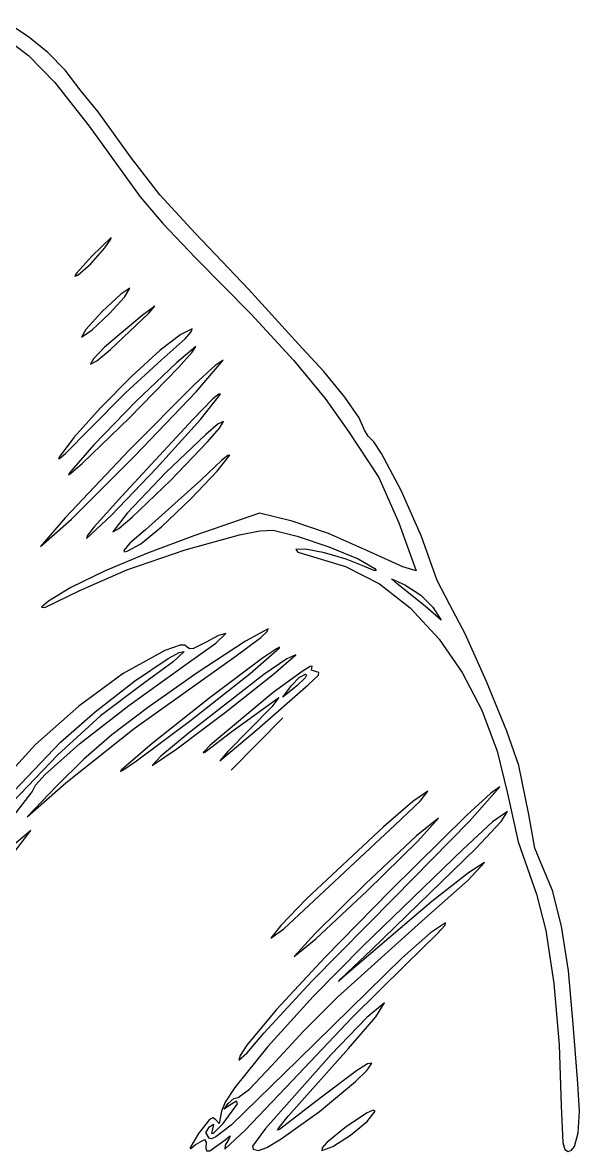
# Model space of a CAD drawing. Extents: x 11 to 198, y 0 to 191.
# Drawn here: x 155.9 to 197.9, y 0.4 to 85.5 of the extents above; entities that cross this region are included whole.
import ezdxf

# ---------------------------------------------------------------- set-up
doc = ezdxf.new("R2010")
doc.units = 0

msp = doc.modelspace()

# ---------------------------------------------------------------- linework, layer by layer
at = {"layer": 'Layer 1'}
for p, q in [((156.373958, 84.383753), (154.723492, 85.451176)), ((154.303686, 84.514903), (156.360531, 82.974179)), ((157.818546, 83.2057), (156.373958, 84.383753)), ((156.360531, 82.974179), (158.350535, 80.943114)), ((159.119133, 81.8601), (157.818546, 83.2057)), ((160.337601, 80.290034), (159.119133, 81.8601)), ((158.350535, 80.943114), (160.937902, 77.649061)), ((161.600546, 78.714175), (160.337601, 80.290034)), ((164.053059, 75.317981), (161.600546, 78.714175)), ((160.937902, 77.649061), (164.786837, 72.319368)), ((166.265242, 72.466917), (164.053059, 75.317981)), ((168.922454, 69.575108), (166.265242, 72.466917)), ((164.786837, 72.319368), (166.475409, 70.311576)), ((166.475409, 70.311576), (168.948206, 67.713498)), ((162.586208, 69.253154), (161.138407, 67.848965)), ((162.101491, 68.459977), (162.562395, 69.116634)), ((162.562395, 69.116634), (162.586208, 69.253154)), ((172.934245, 65.341772), (168.922454, 69.575108)), ((161.071203, 67.25987), (162.101491, 68.459977)), ((161.138407, 67.848965), (159.993819, 66.576407)), ((160.080073, 66.403986), (161.071203, 67.25987)), ((168.948206, 67.713498), (173.128003, 63.461846)), ((159.993819, 66.576407), (159.865727, 66.328933)), ((159.865727, 66.328933), (160.080073, 66.403986)), ((163.3154, 64.980086), (161.916635, 63.667488)), ((162.440158, 63.492995), (163.593566, 64.749651)), ((163.999789, 65.423264), (163.3154, 64.980086)), ((163.593566, 64.749651), (163.999789, 65.423264)), ((176.7065, 61.206861), (172.934245, 65.341772)), ((165.887328, 64.083413), (164.915601, 63.369743)), ((165.428188, 63.546132), (165.887328, 64.083413)), ((161.916635, 63.667488), (160.673357, 62.303427)), ((161.157369, 62.279664), (162.440158, 63.492995)), ((164.915601, 63.369743), (162.1003, 60.975791)), ((162.549607, 60.806811), (165.428188, 63.546132)), ((173.128003, 63.461846), (176.317959, 59.999346)), ((160.673357, 62.303427), (160.363001, 61.736028)), ((160.363001, 61.736028), (161.157369, 62.279664)), ((168.699498, 62.359034), (167.846834, 61.934995)), ((168.15622, 61.616613), (168.622592, 62.136552)), ((168.622592, 62.136552), (168.699498, 62.359034)), ((167.846834, 61.934995), (166.285085, 60.753188)), ((166.361991, 59.994716), (168.15622, 61.616613)), ((162.1003, 60.975791), (161.257056, 60.111)), ((161.504976, 59.946672), (162.549607, 60.806811)), ((166.285085, 60.753188), (164.148077, 58.803671)), ((168.97784, 61.030472), (167.498818, 59.812771)), ((167.656025, 59.450071), (168.695634, 60.605942)), ((168.695634, 60.605942), (168.97784, 61.030472)), ((178.601265, 59.142189), (176.7065, 61.206861)), ((161.257056, 60.111), (161.02834, 59.693091)), ((161.02834, 59.693091), (161.504976, 59.946672)), ((163.664342, 57.539601), (166.361991, 59.994716)), ((167.498818, 59.812771), (164.458754, 56.885331)), ((170.427261, 59.597526), (168.894496, 58.181834)), ((168.9963, 57.609981), (171.026774, 60.007769)), ((171.026774, 60.007769), (170.427261, 59.597526)), ((176.317959, 59.999346), (178.699679, 57.119261)), ((164.148077, 58.803671), (161.791664, 56.416136)), ((163.962748, 55.650608), (167.656025, 59.450071)), ((180.186964, 57.212488), (178.601265, 59.142189)), ((168.894496, 58.181834), (163.957103, 53.224553)), ((160.948965, 54.79371), (163.664342, 57.539601)), ((164.358521, 52.763737), (168.9963, 57.609981)), ((170.254014, 57.085356), (168.736892, 55.518669)), ((169.307902, 55.524958), (170.83451, 57.445542)), ((170.695769, 57.447879), (170.254014, 57.085356)), ((170.83451, 57.445542), (170.695769, 57.447879)), ((178.699679, 57.119261), (180.454766, 54.614851)), ((181.275973, 55.661869), (180.186964, 57.212488)), ((161.791664, 56.416136), (159.777224, 54.183911)), ((164.458754, 56.885331), (161.272815, 53.595058)), ((160.414948, 52.213712), (163.962748, 55.650608)), ((168.736892, 55.518669), (163.394422, 49.741576)), ((166.000085, 51.872576), (169.307902, 55.524958)), ((171.04018, 55.381085), (170.660282, 55.189813)), ((170.739967, 54.877441), (171.04018, 55.381085)), ((181.68067, 54.734443), (181.275973, 55.661869)), ((159.153105, 52.960808), (160.948965, 54.79371)), ((170.660282, 55.189813), (169.716028, 54.398334)), ((169.849279, 53.841799), (170.739967, 54.877441)), ((180.454766, 54.614851), (182.745001, 51.152688)), ((181.945253, 54.268776), (181.68067, 54.734443)), ((159.777224, 54.183911), (158.666139, 52.700325)), ((169.716028, 54.398334), (166.703833, 51.521694)), ((167.054671, 50.932334), (169.849279, 53.841799)), ((182.372862, 53.851677), (181.945253, 54.268776)), ((182.96132, 52.962268), (182.372862, 53.851677)), ((158.708555, 52.599635), (159.153105, 52.960808)), ((163.957103, 53.224553), (159.131806, 48.123295)), ((161.272815, 53.595058), (159.443662, 51.505466)), ((159.615371, 48.025311), (164.358521, 52.763737)), ((170.573846, 51.628145), (171.515725, 52.842847)), ((171.377844, 52.821631), (170.920412, 52.458011)), ((171.515725, 52.842847), (171.377844, 52.821631)), ((184.426518, 50.172538), (182.96132, 52.962268)), ((158.666139, 52.700325), (158.632398, 52.587949)), ((158.632398, 52.587949), (158.708555, 52.599635)), ((159.533124, 51.450526), (160.414948, 52.213712)), ((170.920412, 52.458011), (169.33344, 50.951605)), ((159.443662, 51.505466), (159.380083, 51.367233)), ((159.380083, 51.367233), (159.533124, 51.450526)), ((162.582531, 48.287199), (166.000085, 51.872576)), ((166.703833, 51.521694), (163.794958, 48.469503)), ((168.578892, 49.543491), (170.573846, 51.628145)), ((182.745001, 51.152688), (184.252995, 47.729595)), ((164.17275, 48.168324), (167.054671, 50.932334)), ((169.33344, 50.951605), (165.179479, 47.203691)), ((163.394422, 49.741576), (161.307961, 47.426735)), ((166.377629, 47.435025), (168.578892, 49.543491)), ((185.952304, 46.711626), (184.426518, 50.172538)), ((159.131806, 48.123295), (157.268785, 45.950976)), ((157.268785, 45.950976), (159.615371, 48.025311)), ((160.726715, 46.567632), (162.582531, 48.287199)), ((163.794958, 48.469503), (162.719911, 47.065402)), ((163.172921, 47.3145), (164.17275, 48.168324)), ((173.764332, 48.470164), (168.814856, 46.759544)), ((176.223194, 47.870794), (173.764332, 48.470164)), ((178.970277, 46.939063), (176.223194, 47.870794)), ((184.252995, 47.729595), (185.561228, 44.127114)), ((161.307961, 47.426735), (160.785414, 46.763126)), ((162.719911, 47.065402), (163.172921, 47.3145)), ((165.179479, 47.203691), (164.006751, 46.215262)), ((164.816823, 46.148885), (166.377629, 47.435025)), ((168.166318, 45.71338), (172.243941, 46.832073)), ((172.243941, 46.832073), (173.785545, 47.125128)), ((173.785545, 47.125128), (174.796207, 47.178644)), ((174.796207, 47.178644), (176.593843, 46.743288)), ((182.121642, 45.540343), (178.970277, 46.939063)), ((160.785414, 46.763126), (160.726715, 46.567632)), ((164.006751, 46.215262), (163.53593, 45.653144)), ((163.79622, 45.602597), (164.816823, 46.148885)), ((168.814856, 46.759544), (165.316362, 45.464236)), ((176.593843, 46.743288), (178.986593, 45.924121)), ((187.15014, 43.391572), (185.952304, 46.711626)), ((165.316362, 45.464236), (162.127464, 44.124248)), ((163.53593, 45.653144), (163.572861, 45.558595)), ((163.572861, 45.558595), (163.79622, 45.602597)), ((163.760148, 44.194638), (168.166318, 45.71338)), ((177.227234, 45.759677), (176.504711, 45.741426)), ((176.504711, 45.741426), (176.661477, 45.535492)), ((176.661477, 45.535492), (177.317512, 45.319504)), ((178.650042, 45.469126), (177.227234, 45.759677)), ((177.317512, 45.319504), (180.23955, 44.440497)), ((180.294175, 44.989993), (178.650042, 45.469126)), ((178.986593, 45.924121), (181.196912, 45.013342)), ((184.550916, 44.411056), (182.121642, 45.540343)), ((180.23955, 44.440497), (182.797389, 43.138321)), ((181.68067, 44.442498), (180.294175, 44.989993)), ((181.196912, 45.013342), (182.447257, 44.30315)), ((182.453298, 44.126232), (181.68067, 44.442498)), ((182.447257, 44.30315), (182.553746, 44.151886)), ((185.561228, 44.127114), (184.550916, 44.411056)), ((162.127464, 44.124248), (159.545587, 42.873093)), ((160.222243, 42.647916), (163.760148, 44.194638)), ((182.553746, 44.151886), (182.453298, 44.126232)), ((184.141649, 43.133691), (183.707776, 43.508342)), ((183.707776, 43.508342), (184.713502, 43.065958)), ((157.583772, 41.361202), (160.222243, 42.647916)), ((159.545587, 42.873093), (157.868155, 41.844288)), ((182.797389, 43.138321), (185.109959, 41.337208)), ((186.233623, 41.451293), (184.141649, 43.133691)), ((184.713502, 43.065958), (185.924281, 42.286274)), ((188.095232, 41.547601), (187.15014, 43.391572)), ((157.868155, 41.844288), (157.354372, 41.379354)), ((185.924281, 42.286274), (186.805123, 41.38356)), ((157.354372, 41.379354), (157.583772, 41.361202)), ((185.109959, 41.337208), (187.29619, 38.961386)), ((187.451413, 40.392959), (186.233623, 41.451293)), ((186.805123, 41.38356), (187.451413, 40.392959)), ((189.242555, 39.373513), (188.095232, 41.547601)), ((170.66306, 39.248944), (169.741251, 38.743722)), ((170.466695, 38.675636), (171.222919, 39.404122)), ((171.222919, 39.404122), (170.66306, 39.248944)), ((174.422615, 39.754784), (172.698325, 38.828918)), ((173.865844, 39.106422), (174.346041, 39.556296)), ((174.346041, 39.556296), (174.422615, 39.754784)), ((190.862952, 35.772758), (189.242555, 39.373513)), ((167.790433, 38.514548), (166.624811, 38.111544)), ((168.129117, 38.51214), (167.790433, 38.514548)), ((168.322378, 38.37648), (168.129117, 38.51214)), ((168.224306, 37.05709), (170.466695, 38.675636)), ((168.500272, 38.251745), (168.322378, 38.37648)), ((169.741251, 38.743722), (168.793822, 38.270779)), ((172.698325, 38.828918), (169.068504, 36.430909)), ((172.011025, 37.719607), (173.865844, 39.106422)), ((173.054366, 36.387341), (175.267519, 38.308747)), ((175.267754, 38.369757), (175.038285, 38.24921)), ((175.267519, 38.308747), (175.267754, 38.369757)), ((187.29619, 38.961386), (189.02946, 36.455356)), ((166.624811, 38.111544), (163.505316, 36.371819)), ((164.318392, 32.245727), (172.011025, 37.719607)), ((164.359447, 35.794013), (166.87945, 37.520216)), ((166.87945, 37.520216), (167.703046, 37.971264)), ((168.095189, 38.044516), (167.258929, 37.266773)), ((167.703046, 37.971264), (168.095189, 38.044516)), ((168.793822, 38.270779), (168.500272, 38.251745)), ((173.976043, 37.524742), (170.038996, 34.571416)), ((175.038285, 38.24921), (173.976043, 37.524742)), ((175.817191, 37.492198), (174.095943, 36.304968)), ((174.819866, 36.318864), (176.487778, 37.791221)), ((176.487778, 37.791221), (175.817191, 37.492198)), ((163.914853, 33.974147), (168.224306, 37.05709)), ((167.258929, 37.266773), (165.015085, 35.629398)), ((177.569257, 36.920775), (176.96857, 36.538859)), ((177.720384, 36.943848), (177.569257, 36.920775)), ((177.688325, 36.626745), (177.720384, 36.943848)), ((178.05129, 36.51099), (177.688325, 36.626745)), ((163.505316, 36.371819), (160.151863, 33.922746)), ((161.378274, 33.484469), (164.359447, 35.794013)), ((169.068504, 36.430909), (165.318407, 33.791772)), ((174.095943, 36.304968), (168.385085, 31.86874)), ((168.564737, 32.836101), (173.054366, 36.387341)), ((171.209778, 33.472822), (174.819866, 36.318864)), ((176.96857, 36.538859), (174.801499, 34.959119)), ((176.164633, 35.465709), (176.746717, 36.077117)), ((177.195142, 36.064638), (176.565389, 35.454773)), ((176.746717, 36.077117), (177.222967, 36.324723)), ((177.295094, 36.25269), (177.195142, 36.064638)), ((177.222967, 36.324723), (177.295094, 36.25269)), ((177.425109, 35.521095), (178.196855, 36.267926)), ((178.237562, 36.450577), (178.05129, 36.51099)), ((178.196855, 36.267926), (178.237562, 36.450577)), ((189.02946, 36.455356), (190.498047, 33.608906)), ((192.400535, 32.036734), (190.862952, 35.772758)), ((165.015085, 35.629398), (161.794828, 33.179349)), ((174.801499, 34.959119), (170.038996, 30.987898)), ((173.598879, 32.171115), (177.425109, 35.521095)), ((175.507055, 34.595405), (176.164633, 35.465709)), ((176.565389, 35.454773), (175.507055, 34.595405)), ((170.038996, 34.571416), (165.668959, 31.108151)), ((171.686822, 32.002487), (175.207194, 34.572122)), ((175.207194, 34.572122), (174.687949, 33.872563)), ((160.151863, 33.922746), (156.904244, 31.03883)), ((158.779028, 31.210148), (161.378274, 33.484469)), ((160.208087, 31.067581), (163.914853, 33.974147)), ((165.318407, 33.791772), (162.643182, 31.761672)), ((167.536852, 30.702384), (171.209778, 33.472822)), ((174.687949, 33.872563), (173.039726, 32.190871)), ((190.498047, 33.608906), (191.65264, 30.533393)), ((161.794828, 33.179349), (158.566832, 30.254075)), ((164.508363, 29.794802), (168.564737, 32.836101)), ((173.566776, 31.0581), (175.507055, 33.030482)), ((175.507055, 33.030482), (173.566776, 31.0581)), ((159.184017, 28.138157), (164.318392, 32.245727)), ((162.643182, 31.761672), (160.533106, 29.92915)), ((168.385085, 31.86874), (166.334452, 30.147299)), ((169.641988, 30.451278), (171.686822, 32.002487)), ((170.78618, 29.809619), (173.598879, 32.171115)), ((173.039726, 32.190871), (171.365926, 30.509045)), ((193.299413, 29.456841), (192.400535, 32.036734)), ((156.904244, 31.03883), (154.10225, 27.994576)), ((155.282689, 27.52547), (158.779028, 31.210148)), ((157.611713, 28.757585), (160.208087, 31.067581)), ((165.668959, 31.108151), (163.336214, 29.098771)), ((165.680424, 29.456841), (167.536852, 30.702384)), ((170.038996, 30.987898), (169.537197, 30.459783)), ((173.566776, 31.0581), (171.626497, 29.086071)), ((171.626497, 29.086071), (173.566776, 31.0581)), ((158.566832, 30.254075), (155.156009, 26.682093)), ((160.533106, 29.92915), (158.478461, 27.882746)), ((163.475953, 29.092278), (164.508363, 29.794802)), ((166.334452, 30.147299), (165.680424, 29.456841)), ((169.537197, 30.459783), (169.513527, 30.390433)), ((169.513527, 30.390433), (169.641988, 30.451278)), ((171.365926, 30.509045), (170.78618, 29.809619)), ((191.65264, 30.533393), (192.443927, 27.340173)), ((163.336214, 29.098771), (163.283773, 28.999229)), ((163.283773, 28.999229), (163.475953, 29.092278)), ((194.050831, 25.752672), (193.299413, 29.456841)), ((156.26619, 25.576283), (159.184017, 28.138157)), ((156.888579, 27.957611), (157.611713, 28.757585)), ((155.208606, 25.612619), (156.633432, 27.464351)), ((158.478461, 27.882746), (156.26619, 25.576283)), ((156.633432, 27.464351), (156.888579, 27.957611)), ((186.443173, 27.510212), (185.313181, 26.719945)), ((185.863294, 26.765674), (186.443173, 27.510212)), ((191.167593, 27.336066), (189.379388, 25.690098)), ((189.57399, 25.237352), (191.85761, 27.843234)), ((191.85761, 27.843234), (191.167593, 27.336066)), ((192.443927, 27.340173), (193.2334, 23.699989)), ((185.313181, 26.719945), (183.091782, 24.825571)), ((183.973727, 24.97021), (185.863294, 26.765674)), ((189.379388, 25.690098), (183.59308, 20.009799)), ((192.440399, 25.977039), (191.310407, 25.187698)), ((191.974903, 25.22302), (192.440399, 25.977039)), ((194.505738, 23.212406), (194.050831, 25.752672)), ((183.091782, 24.825571), (177.296213, 19.385382)), ((177.888306, 19.26191), (183.973727, 24.97021)), ((183.91058, 19.474987), (189.57399, 25.237352)), ((187.239746, 25.471508), (185.592228, 24.132186)), ((185.696915, 23.750966), (187.239746, 25.471508)), ((191.310407, 25.187698), (189.089008, 23.135765)), ((190.065277, 23.1863), (191.974903, 25.22302)), ((156.538182, 24.554285), (155.268005, 23.454367)), ((155.328109, 22.966167), (156.538182, 24.554285)), ((185.592228, 24.132186), (181.758987, 20.54073)), ((189.089008, 23.135765), (181.550495, 15.824794)), ((181.859881, 19.985457), (185.696915, 23.750966)), ((182.209837, 15.565854), (190.065277, 23.1863)), ((193.2334, 23.699989), (194.621625, 19.757915)), ((194.97652, 22.048503), (194.505738, 23.212406)), ((189.46798, 20.808665), (190.714962, 22.127525)), ((190.714962, 22.127525), (189.490806, 21.351359)), ((189.490806, 21.351359), (186.73858, 19.194)), ((195.821727, 20.019015), (194.97652, 22.048503)), ((181.758987, 20.54073), (177.955423, 16.786334)), ((186.204342, 17.903362), (189.46798, 20.808665)), ((177.993037, 16.383021), (181.859881, 19.985457)), ((183.59308, 20.009799), (178.708747, 14.99937)), ((194.621625, 19.757915), (195.323323, 17.002085)), ((196.504975, 17.321983), (195.821727, 20.019015)), ((177.296213, 19.385382), (175.36219, 17.39309)), ((175.58374, 17.1265), (177.888306, 19.26191)), ((177.69935, 13.175739), (183.91058, 19.474987)), ((186.73858, 19.194), (180.269558, 13.667556)), ((179.654137, 12.014218), (186.204342, 17.903362)), ((175.36219, 17.39309), (174.62511, 16.435452)), ((174.62511, 16.435452), (175.58374, 17.1265)), ((187.776674, 17.593975), (186.636286, 16.835254)), ((187.150713, 16.749601), (187.733222, 17.411104)), ((187.733222, 17.411104), (187.776674, 17.593975)), ((197.025041, 13.963757), (196.504975, 17.321983)), ((177.955423, 16.786334), (176.379122, 15.054679)), ((176.379122, 15.054679), (177.993037, 16.383021)), ((186.636286, 16.835254), (184.50748, 14.954799)), ((184.76395, 14.408743), (187.150713, 16.749601)), ((195.323323, 17.002085), (195.916938, 13.009228)), ((181.550495, 15.824794), (177.798232, 12.027397)), ((179.893629, 13.356759), (182.209837, 15.565854)), ((178.708747, 14.99937), (175.043681, 11.040595)), ((184.50748, 14.954799), (176.666284, 7.253346)), ((180.269558, 13.667556), (179.713244, 13.166049)), ((180.753437, 10.440122), (184.76395, 14.408743)), ((197.380702, 9.950687), (197.025041, 13.963757)), ((174.097707, 9.278645), (177.69935, 13.175739)), ((179.713244, 13.166049), (179.893629, 13.356759)), ((195.916938, 13.009228), (196.329975, 8.399296)), ((177.798232, 12.027397), (174.39823, 8.256691)), ((177.090201, 9.441932), (179.654137, 12.014218)), ((183.171863, 11.55618), (181.853002, 10.456438)), ((182.516357, 10.494009), (183.171863, 11.55618)), ((175.043681, 11.040595), (172.809483, 8.371135)), ((176.223547, 5.68172), (180.753437, 10.440122)), ((181.853002, 10.456438), (179.166774, 7.650927)), ((180.456178, 8.101778), (182.516357, 10.494009)), ((174.668149, 6.79791), (177.090201, 9.441932)), ((197.744063, 5.460529), (197.380702, 9.950687)), ((172.826339, 7.774488), (174.097707, 9.278645)), ((174.39823, 8.256691), (171.908857, 5.163385)), ((172.217753, 7.228652), (172.826339, 7.774488)), ((172.809483, 8.371135), (172.295084, 7.594167)), ((175.922275, 3.011191), (180.456178, 8.101778)), ((196.329975, 8.399296), (196.489938, 3.792242)), ((176.666284, 7.253346), (171.616796, 2.344088)), ((172.295084, 7.594167), (172.217753, 7.228652)), ((179.166774, 7.650927), (174.215888, 2.079857)), ((181.903637, 6.949759), (181.069923, 6.433667)), ((181.880202, 6.490013), (182.209837, 7.008519)), ((182.209837, 7.008519), (181.903637, 6.949759)), ((173.000479, 5.045088), (174.668149, 6.79791)), ((181.069923, 6.433667), (178.329279, 4.375031)), ((181.003623, 5.624047), (181.880202, 6.490013)), ((171.908857, 5.163385), (171.180148, 4.074104)), ((172.715302, 1.972039), (176.223547, 5.68172)), ((178.283594, 3.370716), (181.003623, 5.624047)), ((197.854544, 3.360028), (197.744063, 5.460529)), ((171.401777, 3.96475), (171.820128, 4.349366)), ((171.820128, 4.349366), (172.150372, 4.412778)), ((172.150372, 4.412778), (173.000479, 5.045088)), ((178.329279, 4.375031), (175.256098, 1.993691)), ((171.180148, 4.074104), (170.888485, 3.398188)), ((171.035947, 2.469324), (172.101909, 3.946714)), ((171.097374, 3.527482), (171.401777, 3.96475)), ((171.538302, 3.83528), (171.097374, 3.527482)), ((172.040785, 4.135754), (171.538302, 3.83528)), ((172.101909, 3.946714), (172.040785, 4.135754)), ((182.32627, 3.454313), (181.875712, 3.261663)), ((182.46419, 3.383372), (182.32627, 3.454313)), ((196.489938, 3.792242), (196.597491, 1.033165)), ((169.991591, 2.750841), (169.161637, 1.691449)), ((170.255971, 2.875427), (169.991591, 2.750841)), ((170.443985, 2.749783), (170.255971, 2.875427)), ((170.735027, 2.465179), (170.443985, 2.749783)), ((170.888485, 3.398188), (170.735027, 2.465179)), ((175.211278, 2.12832), (175.922275, 3.011191)), ((175.397672, 1.290489), (178.283594, 3.370716)), ((181.875712, 3.261663), (180.308011, 2.230846)), ((180.612282, 1.590598), (181.859341, 2.617011)), ((181.859341, 2.617011), (182.46419, 3.383372)), ((197.7606, 1.748907), (197.854544, 3.360028)), ((169.726611, 1.76831), (169.989254, 2.204741)), ((169.96456, 1.344315), (169.726611, 1.76831)), ((169.989254, 2.204741), (170.296259, 2.417333)), ((170.188927, 1.940157), (170.15667, 1.720272)), ((170.15667, 1.720272), (170.290968, 1.737618)), ((170.296259, 2.417333), (170.188927, 1.940157)), ((170.290968, 1.737618), (171.035947, 2.469324)), ((171.616796, 2.344088), (170.465802, 1.44349)), ((171.160477, 0.524812), (172.715302, 1.972039)), ((174.215888, 2.079857), (173.222862, 0.738507)), ((175.128022, 1.961134), (175.211278, 2.12832)), ((175.256098, 1.993691), (175.128022, 1.961134)), ((180.308011, 2.230846), (178.834104, 1.013012)), ((197.475032, 0.716629), (197.7606, 1.748907)), ((169.161637, 1.691449), (168.513937, 0.606833)), ((168.927745, 0.848309), (169.629288, 1.247125)), ((169.629288, 1.247125), (169.750021, 1.061927)), ((169.750021, 1.061927), (169.727846, 0.61724)), ((170.146435, 1.304721), (169.96456, 1.344315)), ((170.026605, 0.400149), (171.063816, 1.146407)), ((170.465802, 1.44349), (170.146435, 1.304721)), ((171.063816, 1.146407), (171.562247, 1.531464)), ((171.477272, 1.314329), (171.186054, 0.824188)), ((171.562247, 1.531464), (171.477272, 1.314329)), ((174.313726, 0.640902), (175.397672, 1.290489)), ((178.834104, 1.013012), (178.47792, 0.611744)), ((179.289287, 0.721678), (180.612282, 1.590598)), ((196.597491, 1.033165), (196.755695, 0.50036)), ((168.513937, 0.606833), (168.592816, 0.57861)), ((168.592816, 0.57861), (168.927745, 0.848309)), ((169.727846, 0.61724), (169.776998, 0.38515)), ((169.776998, 0.38515), (170.026605, 0.400149)), ((171.186054, 0.824188), (171.160477, 0.524812)), ((173.222862, 0.738507), (173.29598, 0.518748)), ((173.29598, 0.518748), (173.693776, 0.425328)), ((173.693776, 0.425328), (174.313726, 0.640902)), ((178.456632, 0.427798), (179.289287, 0.721678)), ((178.47792, 0.611744), (178.456632, 0.427798)), ((196.755695, 0.50036), (197.010638, 0.352656)), ((197.010638, 0.352656), (197.264388, 0.445513)), ((197.264388, 0.445513), (197.475032, 0.716629))]:
    msp.add_line(p, q, dxfattribs=at)

doc.saveas('drawing.dxf')
